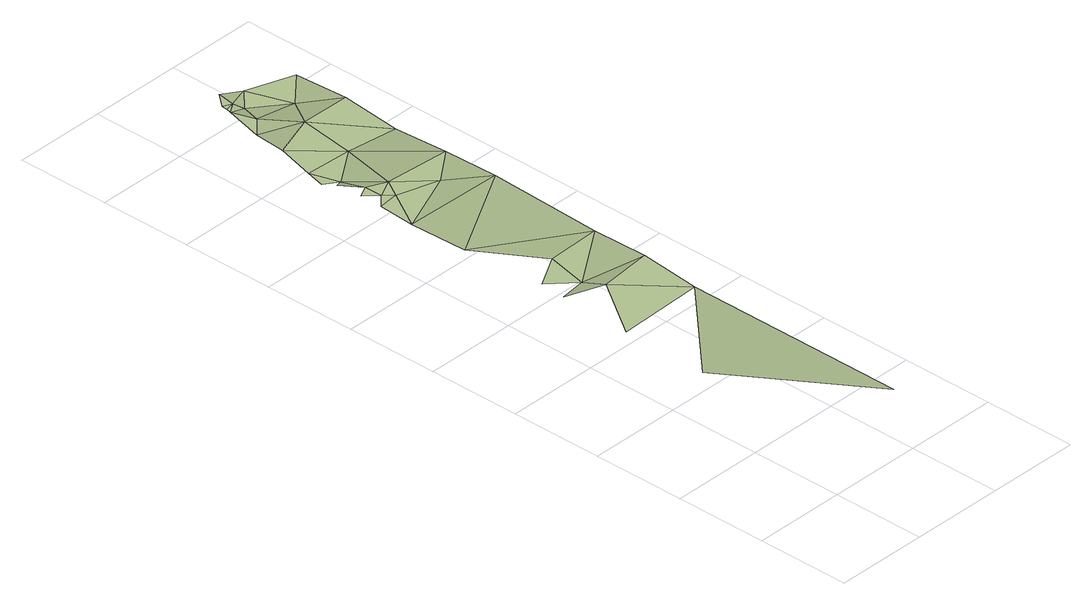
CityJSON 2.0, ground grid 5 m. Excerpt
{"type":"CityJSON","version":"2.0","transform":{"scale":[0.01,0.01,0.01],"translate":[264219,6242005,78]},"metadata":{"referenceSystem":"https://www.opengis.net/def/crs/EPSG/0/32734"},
"CityObjects":{
"terrain1":{"type":"TINRelief","geometry":[{"type":"CompositeSurface","lod":"1","boundaries":[[[0,1,2]],[[3,0,4]],[[5,6,4]],[[7,5,8]],[[9,5,4]],[[9,4,0]],[[8,5,10]],[[11,8,10]],[[10,5,9]],[[12,13,14]],[[15,12,11]],[[14,13,16]],[[17,16,18]],[[19,20,18]],[[10,15,11]],[[12,21,13]],[[22,18,16]],[[22,16,13]],[[19,23,24]],[[22,19,18]],[[21,22,13]],[[15,21,12]],[[19,25,23]],[[22,25,19]],[[25,26,23]],[[27,22,21]],[[27,25,22]],[[26,28,29]],[[25,28,26]],[[15,27,21]],[[29,30,31]],[[28,30,29]],[[32,31,33]],[[34,31,30]],[[35,25,27]],[[33,36,32]],[[28,25,35]],[[34,33,31]],[[37,36,33]],[[28,38,30]],[[38,34,30]],[[39,33,34]],[[33,39,37]],[[40,28,35]],[[39,34,38]],[[40,38,28]],[[41,39,38]],[[40,41,38]]]}]}
},
"vertices":[
[553,1374,230],[30,845,270],[413,34,360],[80,1357,230],[300,1679,230],[294,1822,180],[152,1803,180],[165,1946,180],[341,2045,180],[589,1709,230],[624,2045,190],[171,2423,140],[195,2766,110],[318,2977,110],[210,2965,110],[694,2715,150],[274,3024,110],[210,3087,110],[271,3119,110],[276,3271,70],[200,3223,110],[541,2911,110],[375,3075,110],[228,3423,70],[200,3319,70],[488,3422,60],[283,3631,70],[729,3050,110],[531,3724,60],[339,3840,30],[433,3926,30],[394,4048,30],[401,4078,30],[451,4088,30],[480,4045,10],[764,3385,60],[404,4109,30],[465,4183,30],[661,3906,10],[582,4143,10],[799,3720,60],[834,4055,10]
]}
